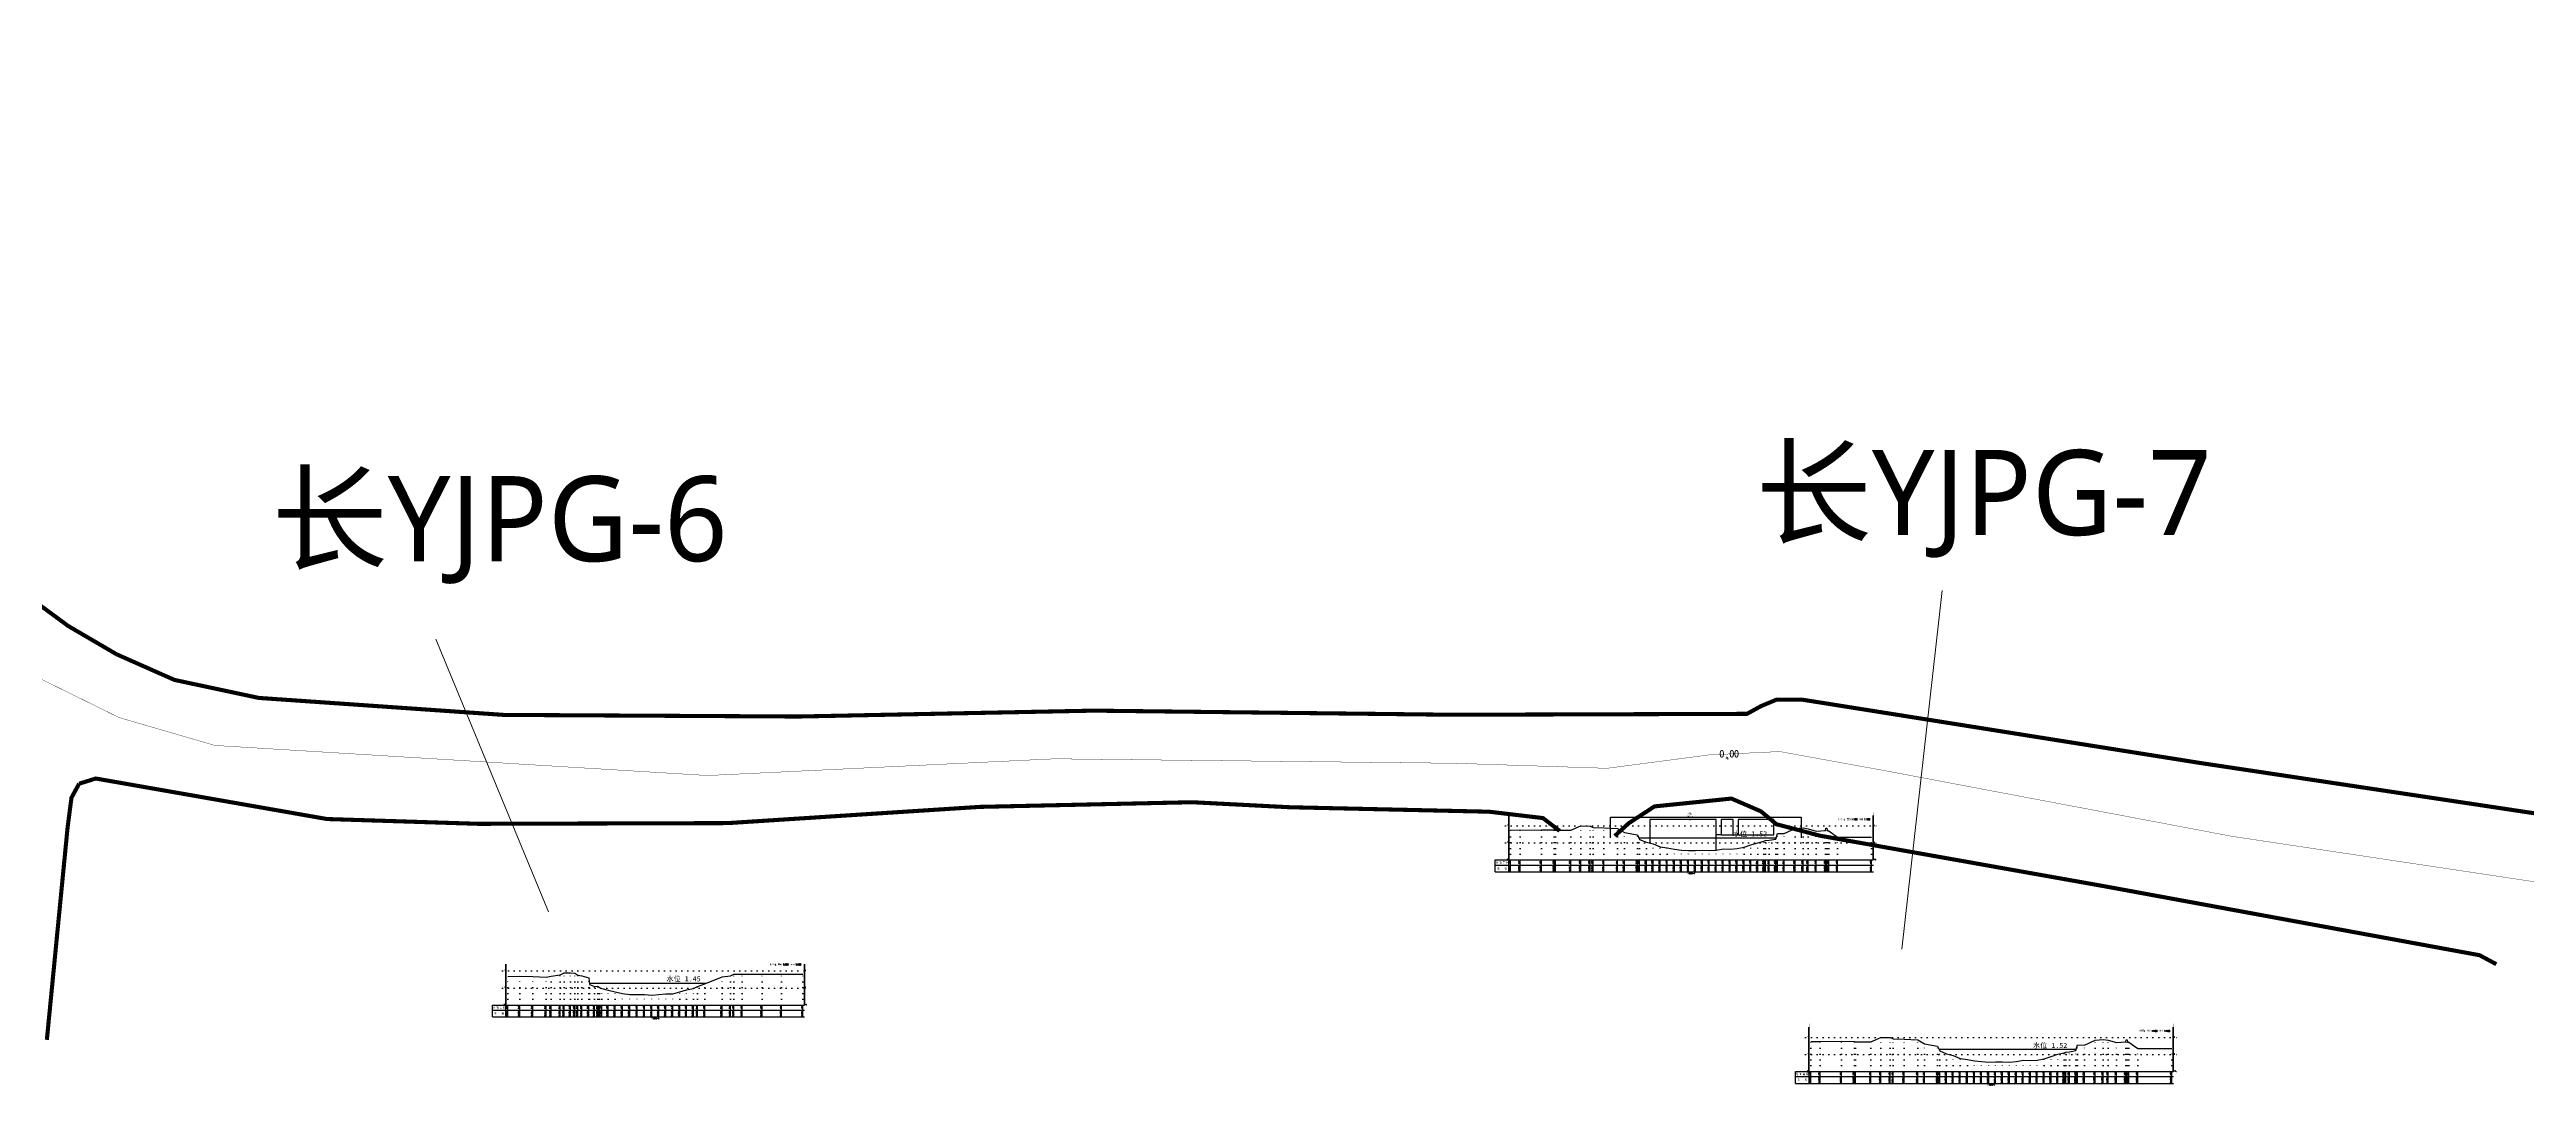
# Model space of a CAD drawing. Header units: millimetres. Extents: x 492417 to 501387, y 3423661 to 3433273.
# Drawn here: x 495234 to 495961, y 3424577 to 3424881 of the extents above; entities that cross this region are included whole.
import ezdxf
from ezdxf.enums import TextEntityAlignment as Align

# ---------------------------------------------------------------- set-up
doc = ezdxf.new("R2010")
doc.units = ezdxf.units.MM
doc.linetypes.add('X4', pattern=[1.6, 0, -1.6])
for name, color, linetype in [('DMX', 1, 'Continuous'), ('zdm1', 2, 'Continuous'), ('ZDMT5', 3, 'Continuous'), ('断面号', 7, 'Continuous'), ('断面线', 6, 'Continuous'), ('桥梁位置', 7, 'Continuous'), ('桥梁剖面', 7, 'Continuous'), ('水位', 4, 'Continuous')]:
    doc.layers.add(name, color=color, linetype=linetype)
doc.layers.add('市级河道', color=160, linetype='Continuous', lineweight=40)
doc.layers.add('常水位岸线', color=7, linetype='Continuous', lineweight=0, true_color=0x00aeef)
doc.styles.add('HZ', font='rs.shx', dxfattribs={"width": 0.8, "bigfont": 'hztxt.shx'})
doc.styles.add('stxt', font='txt.shx', dxfattribs={"width": 0.8, "bigfont": 'hztxt.shx'})
doc.styles.add('微软雅黑', font='msyh.ttf')
doc.styles.add('黑体', font='simhei.ttf')

# ---------------------------------------------------------------- blocks, each defined once
blk = doc.blocks.new('0806042')
blk.add_lwpolyline([(-0.1, 0, 0.2, 0.2, 1), (0.1, 0, 0.2, 0.2, 1)], format="xyseb", close=True)

msp = doc.modelspace()

# ---------------------------------------------------------------- linework, layer by layer
at = {"layer": 'DMX', "linetype": 'Continuous', "flags": 128}
for points in [[(495662.82, 3424652.08), (495665.57, 3424652.06), (495671.88, 3424652.14), (495675.65, 3424652.08), (495676.01, 3424652), (495680.48, 3424652.01), (495683.39, 3424653.28), (495686.15, 3424653.24), (495687.03, 3424652.85), (495690.23, 3424652.74), (495694.23, 3424652.53), (495696.25, 3424651.36), (495700.05, 3424650.69), (495700.7, 3424649.32), (495702.68, 3424648.47), (495704.66, 3424648.01), (495706.73, 3424647.13), (495708.83, 3424646.8), (495710.93, 3424646.42), (495713, 3424646.16), (495715.11, 3424646.06), (495717.12, 3424646.1), (495719.14, 3424646.14), (495721.18, 3424646.02), (495723.22, 3424646.18), (495725.26, 3424646.56), (495727.32, 3424646.48), (495729.34, 3424646.61), (495731.4, 3424647.04), (495733.4, 3424647.69), (495735.4, 3424648.33), (495737.23, 3424648.78), (495737.43, 3424648.89), (495737.73, 3424648.99), (495738.8, 3424649.08), (495740.7, 3424649.42), (495741.16, 3424651.09), (495743.2, 3424651.03), (495746.36, 3424652.52), (495748.7, 3424652.69), (495750.17, 3424652.45), (495752.61, 3424651.77), (495755.34, 3424651.94), (495755.44, 3424652.57), (495755.74, 3424652.57), (495755.85, 3424651.86), (495756.29, 3424651.86), (495758.85, 3424649.98), (495768.87, 3424649.98)], [(495368.19, 3424609.07), (495371.74, 3424609.13), (495375.56, 3424609.08), (495379.47, 3424608.85), (495380.95, 3424609.18), (495383.64, 3424609.5), (495384.77, 3424610.07), (495386.61, 3424610.08), (495387.89, 3424610.05), (495388.76, 3424609.41), (495390, 3424609.23), (495392, 3424608.66), (495392.18, 3424606.64), (495393.73, 3424606.13), (495394.72, 3424606.21), (495395.15, 3424605.79), (495395.88, 3424605.54), (495397.69, 3424605.02), (495399.75, 3424604.55), (495401.88, 3424604.03), (495404.05, 3424603.74), (495406.23, 3424603.8), (495408.42, 3424603.8), (495410.55, 3424603.6), (495412.59, 3424603.71), (495414.61, 3424603.98), (495416.68, 3424603.96), (495418.75, 3424604.5), (495420.77, 3424605.14), (495422.76, 3424605.56), (495423.98, 3424606.09), (495426.15, 3424606.93), (495431.16, 3424608.9), (495433.66, 3424609.21), (495434.65, 3424609.71), (495437.09, 3424609.72), (495442.91, 3424609.74), (495448.66, 3424609.7), (495454.92, 3424609.72)], [(495750.98, 3424589.94), (495753.73, 3424589.92), (495760.04, 3424590), (495763.81, 3424589.94), (495764.17, 3424589.86), (495768.64, 3424589.87), (495771.55, 3424591.14), (495774.31, 3424591.1), (495775.19, 3424590.71), (495778.39, 3424590.6), (495782.39, 3424590.39), (495784.41, 3424589.22), (495788.21, 3424588.55), (495788.86, 3424587.18), (495790.84, 3424586.33), (495792.82, 3424585.87), (495794.89, 3424584.99), (495796.99, 3424584.66), (495799.09, 3424584.28), (495801.16, 3424584.02), (495803.27, 3424583.92), (495805.28, 3424583.96), (495807.3, 3424584), (495809.34, 3424583.88), (495811.38, 3424584.04), (495813.42, 3424584.42), (495815.48, 3424584.34), (495817.5, 3424584.47), (495819.56, 3424584.9), (495821.56, 3424585.55), (495823.56, 3424586.19), (495825.39, 3424586.64), (495825.59, 3424586.75), (495825.89, 3424586.85), (495826.96, 3424586.94), (495828.86, 3424587.28), (495829.32, 3424588.95), (495831.36, 3424588.89), (495834.52, 3424590.38), (495836.86, 3424590.55), (495838.33, 3424590.31), (495840.77, 3424589.63), (495843.5, 3424589.8), (495843.6, 3424590.43), (495843.9, 3424590.43), (495844.01, 3424589.72), (495844.45, 3424589.72), (495847.01, 3424587.84), (495857.03, 3424587.84)]]:
    msp.add_lwpolyline(points, dxfattribs=at)
at = {"layer": 'zdm1', "linetype": 'X4'}
for p, q in [((495661.32, 3424653.29), (495770.37, 3424653.29)), ((495661.32, 3424648.29), (495770.37, 3424648.29)), ((495661.32, 3424643.29), (495770.37, 3424643.29)), ((495366.69, 3424610.66), (495456.42, 3424610.66)), ((495366.69, 3424605.66), (495456.42, 3424605.66)), ((495366.69, 3424600.66), (495456.42, 3424600.66)), ((495749.48, 3424591.15), (495858.53, 3424591.15)), ((495749.48, 3424586.15), (495858.53, 3424586.15)), ((495749.48, 3424581.15), (495858.53, 3424581.15))]:
    msp.add_line(p, q, dxfattribs=at)
at = {"layer": 'zdm1', "linetype": 'Continuous'}
for p, q in [((495662.27, 3424643.29), (495662.27, 3424656.29)), ((495662.37, 3424643.29), (495662.37, 3424656.29)), ((495769.32, 3424643.29), (495769.32, 3424656.29)), ((495769.42, 3424643.29), (495769.42, 3424656.29)), ((495658.32, 3424639.79), (495658.32, 3424643.29)), ((495658.32, 3424643.29), (495662.82, 3424643.29)), ((495662.32, 3424639.79), (495662.32, 3424643.29)), ((495662.82, 3424643.29), (495769.37, 3424643.29)), ((495658.32, 3424641.79), (495769.37, 3424641.79)), ((495658.32, 3424639.79), (495769.37, 3424639.79)), ((495367.64, 3424600.66), (495367.64, 3424612.66)), ((495367.74, 3424600.66), (495367.74, 3424612.66)), ((495455.37, 3424600.66), (495455.37, 3424612.66)), ((495455.47, 3424600.66), (495455.47, 3424612.66)), ((495363.69, 3424597.16), (495363.69, 3424600.66)), ((495363.69, 3424600.66), (495368.19, 3424600.66)), ((495363.69, 3424599.16), (495455.42, 3424599.16)), ((495367.69, 3424597.16), (495367.69, 3424600.66)), ((495368.19, 3424600.66), (495455.42, 3424600.66)), ((495363.69, 3424597.16), (495455.42, 3424597.16)), ((495750.43, 3424581.15), (495750.43, 3424594.15)), ((495750.53, 3424581.15), (495750.53, 3424594.15)), ((495857.48, 3424581.15), (495857.48, 3424594.15)), ((495857.58, 3424581.15), (495857.58, 3424594.15)), ((495746.48, 3424577.65), (495746.48, 3424581.15)), ((495746.48, 3424581.15), (495750.98, 3424581.15)), ((495746.48, 3424579.65), (495857.53, 3424579.65)), ((495746.48, 3424577.65), (495857.53, 3424577.65)), ((495750.48, 3424577.65), (495750.48, 3424581.15)), ((495750.98, 3424581.15), (495857.53, 3424581.15))]:
    msp.add_line(p, q, dxfattribs=at)
at = {"layer": 'zdm1', "linetype": 'Continuous', "flags": 128}
for points in [[(495662.32, 3424656.29, 0.1, 0.1, 0), (495662.32, 3424657.29, 0.1, 0.1, 0)], [(495769.37, 3424656.29, 0.1, 0.1, 0), (495769.37, 3424657.29, 0.1, 0.1, 0)], [(495662.32, 3424654.29, 0.1, 0.1, 0), (495662.32, 3424655.29, 0.1, 0.1, 0)], [(495662.32, 3424652.29, 0.1, 0.1, 0), (495662.32, 3424653.29, 0.1, 0.1, 0)], [(495662.32, 3424650.29, 0.1, 0.1, 0), (495662.32, 3424651.29, 0.1, 0.1, 0)], [(495769.37, 3424654.29, 0.1, 0.1, 0), (495769.37, 3424655.29, 0.1, 0.1, 0)], [(495769.37, 3424652.29, 0.1, 0.1, 0), (495769.37, 3424653.29, 0.1, 0.1, 0)], [(495769.37, 3424650.29, 0.1, 0.1, 0), (495769.37, 3424651.29, 0.1, 0.1, 0)], [(495662.32, 3424648.29, 0.1, 0.1, 0), (495662.32, 3424649.29, 0.1, 0.1, 0)], [(495662.32, 3424646.29, 0.1, 0.1, 0), (495662.32, 3424647.29, 0.1, 0.1, 0)], [(495662.32, 3424644.29, 0.1, 0.1, 0), (495662.32, 3424645.29, 0.1, 0.1, 0)], [(495769.37, 3424648.29, 0.1, 0.1, 0), (495769.37, 3424649.29, 0.1, 0.1, 0)], [(495769.37, 3424646.29, 0.1, 0.1, 0), (495769.37, 3424647.29, 0.1, 0.1, 0)], [(495769.37, 3424644.29, 0.1, 0.1, 0), (495769.37, 3424645.29, 0.1, 0.1, 0)], [(495367.69, 3424611.66, 0.1, 0.1, 0), (495367.69, 3424612.66, 0.1, 0.1, 0)], [(495367.69, 3424609.66, 0.1, 0.1, 0), (495367.69, 3424610.66, 0.1, 0.1, 0)], [(495367.69, 3424607.66, 0.1, 0.1, 0), (495367.69, 3424608.66, 0.1, 0.1, 0)], [(495367.69, 3424605.66, 0.1, 0.1, 0), (495367.69, 3424606.66, 0.1, 0.1, 0)], [(495455.42, 3424611.66, 0.1, 0.1, 0), (495455.42, 3424612.66, 0.1, 0.1, 0)], [(495455.42, 3424609.66, 0.1, 0.1, 0), (495455.42, 3424610.66, 0.1, 0.1, 0)], [(495455.42, 3424607.66, 0.1, 0.1, 0), (495455.42, 3424608.66, 0.1, 0.1, 0)], [(495455.42, 3424605.66, 0.1, 0.1, 0), (495455.42, 3424606.66, 0.1, 0.1, 0)], [(495367.69, 3424603.66, 0.1, 0.1, 0), (495367.69, 3424604.66, 0.1, 0.1, 0)], [(495367.69, 3424601.66, 0.1, 0.1, 0), (495367.69, 3424602.66, 0.1, 0.1, 0)], [(495455.42, 3424603.66, 0.1, 0.1, 0), (495455.42, 3424604.66, 0.1, 0.1, 0)], [(495455.42, 3424601.66, 0.1, 0.1, 0), (495455.42, 3424602.66, 0.1, 0.1, 0)], [(495750.48, 3424594.15, 0.1, 0.1, 0), (495750.48, 3424595.15, 0.1, 0.1, 0)], [(495750.48, 3424592.15, 0.1, 0.1, 0), (495750.48, 3424593.15, 0.1, 0.1, 0)], [(495857.53, 3424594.15, 0.1, 0.1, 0), (495857.53, 3424595.15, 0.1, 0.1, 0)], [(495857.53, 3424592.15, 0.1, 0.1, 0), (495857.53, 3424593.15, 0.1, 0.1, 0)], [(495750.48, 3424590.15, 0.1, 0.1, 0), (495750.48, 3424591.15, 0.1, 0.1, 0)], [(495750.48, 3424588.15, 0.1, 0.1, 0), (495750.48, 3424589.15, 0.1, 0.1, 0)], [(495750.48, 3424586.15, 0.1, 0.1, 0), (495750.48, 3424587.15, 0.1, 0.1, 0)], [(495750.48, 3424584.15, 0.1, 0.1, 0), (495750.48, 3424585.15, 0.1, 0.1, 0)], [(495857.53, 3424590.15, 0.1, 0.1, 0), (495857.53, 3424591.15, 0.1, 0.1, 0)], [(495857.53, 3424588.15, 0.1, 0.1, 0), (495857.53, 3424589.15, 0.1, 0.1, 0)], [(495857.53, 3424586.15, 0.1, 0.1, 0), (495857.53, 3424587.15, 0.1, 0.1, 0)], [(495857.53, 3424584.15, 0.1, 0.1, 0), (495857.53, 3424585.15, 0.1, 0.1, 0)], [(495750.48, 3424582.15, 0.1, 0.1, 0), (495750.48, 3424583.15, 0.1, 0.1, 0)], [(495857.53, 3424582.15, 0.1, 0.1, 0), (495857.53, 3424583.15, 0.1, 0.1, 0)]]:
    msp.add_lwpolyline(points, format="xyseb", dxfattribs=at)
at = {"layer": 'ZDMT5', "linetype": 'X4'}
for p, q in [((495662.82, 3424643.29), (495662.82, 3424652.08)), ((495665.57, 3424643.29), (495665.57, 3424652.06)), ((495671.88, 3424643.29), (495671.88, 3424652.14)), ((495675.65, 3424643.29), (495675.65, 3424652.08)), ((495676.01, 3424643.29), (495676.01, 3424652)), ((495680.48, 3424643.29), (495680.48, 3424652.01)), ((495683.39, 3424643.29), (495683.39, 3424653.28)), ((495686.15, 3424643.29), (495686.15, 3424653.24)), ((495687.03, 3424643.29), (495687.03, 3424652.85)), ((495690.23, 3424643.29), (495690.23, 3424652.74)), ((495694.23, 3424643.29), (495694.23, 3424652.53)), ((495696.25, 3424643.29), (495696.25, 3424651.36)), ((495700.05, 3424643.29), (495700.05, 3424650.69)), ((495741.16, 3424643.29), (495741.16, 3424651.09)), ((495743.2, 3424643.29), (495743.2, 3424651.03)), ((495746.36, 3424643.29), (495746.36, 3424652.52)), ((495748.7, 3424643.29), (495748.7, 3424652.69)), ((495750.17, 3424643.29), (495750.17, 3424652.45)), ((495752.61, 3424643.29), (495752.61, 3424651.77)), ((495755.34, 3424643.29), (495755.34, 3424651.94)), ((495755.44, 3424643.29), (495755.44, 3424652.57)), ((495755.74, 3424643.29), (495755.74, 3424652.57)), ((495755.85, 3424643.29), (495755.85, 3424651.86)), ((495756.29, 3424643.29), (495756.29, 3424651.86)), ((495758.85, 3424643.29), (495758.85, 3424649.98)), ((495768.87, 3424643.29), (495768.87, 3424649.98)), ((495700.7, 3424643.29), (495700.7, 3424649.32)), ((495702.68, 3424643.29), (495702.68, 3424648.47)), ((495704.66, 3424643.29), (495704.66, 3424648.01)), ((495706.73, 3424643.29), (495706.73, 3424647.13)), ((495708.83, 3424643.29), (495708.83, 3424646.8)), ((495710.93, 3424643.29), (495710.93, 3424646.42)), ((495713, 3424643.29), (495713, 3424646.16)), ((495715.11, 3424643.29), (495715.11, 3424646.06)), ((495717.12, 3424643.29), (495717.12, 3424646.1)), ((495719.14, 3424643.29), (495719.14, 3424646.14)), ((495721.18, 3424643.29), (495721.18, 3424646.02)), ((495723.22, 3424643.29), (495723.22, 3424646.18)), ((495725.26, 3424643.29), (495725.26, 3424646.56)), ((495727.32, 3424643.29), (495727.32, 3424646.48)), ((495729.34, 3424643.29), (495729.34, 3424646.61)), ((495731.4, 3424643.29), (495731.4, 3424647.04)), ((495733.4, 3424643.29), (495733.4, 3424647.69)), ((495735.4, 3424643.29), (495735.4, 3424648.33)), ((495737.23, 3424643.29), (495737.23, 3424648.78)), ((495737.43, 3424643.29), (495737.43, 3424648.89)), ((495737.73, 3424643.29), (495737.73, 3424648.99)), ((495738.8, 3424643.29), (495738.8, 3424649.08)), ((495740.7, 3424643.29), (495740.7, 3424649.42)), ((495368.19, 3424600.66), (495368.19, 3424609.07)), ((495371.74, 3424600.66), (495371.74, 3424609.13)), ((495375.56, 3424600.66), (495375.56, 3424609.08)), ((495379.47, 3424600.66), (495379.47, 3424608.85)), ((495380.95, 3424600.66), (495380.95, 3424609.18)), ((495383.64, 3424600.66), (495383.64, 3424609.5)), ((495384.77, 3424600.66), (495384.77, 3424610.07)), ((495386.61, 3424600.66), (495386.61, 3424610.08)), ((495387.89, 3424600.66), (495387.89, 3424610.05)), ((495388.76, 3424600.66), (495388.76, 3424609.41)), ((495390, 3424600.66), (495390, 3424609.23)), ((495392, 3424600.66), (495392, 3424608.66)), ((495392.18, 3424600.66), (495392.18, 3424606.64)), ((495393.73, 3424600.66), (495393.73, 3424606.13)), ((495394.72, 3424600.66), (495394.72, 3424606.21)), ((495423.98, 3424600.66), (495423.98, 3424606.09)), ((495426.15, 3424600.66), (495426.15, 3424606.93)), ((495431.16, 3424600.66), (495431.16, 3424608.9)), ((495433.66, 3424600.66), (495433.66, 3424609.21)), ((495434.65, 3424600.66), (495434.65, 3424609.71)), ((495437.09, 3424600.66), (495437.09, 3424609.72)), ((495442.91, 3424600.66), (495442.91, 3424609.74)), ((495448.66, 3424600.66), (495448.66, 3424609.7)), ((495454.92, 3424600.66), (495454.92, 3424609.72)), ((495395.15, 3424600.66), (495395.15, 3424605.79)), ((495395.88, 3424600.66), (495395.88, 3424605.54)), ((495397.69, 3424600.66), (495397.69, 3424605.02)), ((495399.75, 3424600.66), (495399.75, 3424604.55)), ((495401.88, 3424600.66), (495401.88, 3424604.03)), ((495404.05, 3424600.66), (495404.05, 3424603.74)), ((495406.23, 3424600.66), (495406.23, 3424603.8)), ((495408.42, 3424600.66), (495408.42, 3424603.8)), ((495410.55, 3424600.66), (495410.55, 3424603.6)), ((495412.59, 3424600.66), (495412.59, 3424603.71)), ((495414.61, 3424600.66), (495414.61, 3424603.98)), ((495416.68, 3424600.66), (495416.68, 3424603.96)), ((495418.75, 3424600.66), (495418.75, 3424604.5)), ((495420.77, 3424600.66), (495420.77, 3424605.14)), ((495422.76, 3424600.66), (495422.76, 3424605.56)), ((495750.98, 3424581.15), (495750.98, 3424589.94)), ((495753.73, 3424581.15), (495753.73, 3424589.92)), ((495760.04, 3424581.15), (495760.04, 3424590)), ((495763.81, 3424581.15), (495763.81, 3424589.94)), ((495764.17, 3424581.15), (495764.17, 3424589.86)), ((495768.64, 3424581.15), (495768.64, 3424589.87)), ((495771.55, 3424581.15), (495771.55, 3424591.14)), ((495774.31, 3424581.15), (495774.31, 3424591.1)), ((495775.19, 3424581.15), (495775.19, 3424590.71)), ((495778.39, 3424581.15), (495778.39, 3424590.6)), ((495782.39, 3424581.15), (495782.39, 3424590.39)), ((495784.41, 3424581.15), (495784.41, 3424589.22)), ((495788.21, 3424581.15), (495788.21, 3424588.55)), ((495788.86, 3424581.15), (495788.86, 3424587.18)), ((495790.84, 3424581.15), (495790.84, 3424586.33)), ((495792.82, 3424581.15), (495792.82, 3424585.87)), ((495794.89, 3424581.15), (495794.89, 3424584.99)), ((495796.99, 3424581.15), (495796.99, 3424584.66)), ((495799.09, 3424581.15), (495799.09, 3424584.28)), ((495813.42, 3424581.15), (495813.42, 3424584.42)), ((495815.48, 3424581.15), (495815.48, 3424584.34)), ((495817.5, 3424581.15), (495817.5, 3424584.47)), ((495819.56, 3424581.15), (495819.56, 3424584.9)), ((495821.56, 3424581.15), (495821.56, 3424585.55)), ((495823.56, 3424581.15), (495823.56, 3424586.19)), ((495825.39, 3424581.15), (495825.39, 3424586.64)), ((495825.59, 3424581.15), (495825.59, 3424586.75)), ((495825.89, 3424581.15), (495825.89, 3424586.85)), ((495826.96, 3424581.15), (495826.96, 3424586.94)), ((495828.86, 3424581.15), (495828.86, 3424587.28)), ((495829.32, 3424581.15), (495829.32, 3424588.95)), ((495831.36, 3424581.15), (495831.36, 3424588.89)), ((495834.52, 3424581.15), (495834.52, 3424590.38)), ((495836.86, 3424581.15), (495836.86, 3424590.55)), ((495838.33, 3424581.15), (495838.33, 3424590.31)), ((495840.77, 3424581.15), (495840.77, 3424589.63)), ((495843.5, 3424581.15), (495843.5, 3424589.8)), ((495843.6, 3424581.15), (495843.6, 3424590.43)), ((495843.9, 3424581.15), (495843.9, 3424590.43)), ((495844.01, 3424581.15), (495844.01, 3424589.72)), ((495844.45, 3424581.15), (495844.45, 3424589.72)), ((495847.01, 3424581.15), (495847.01, 3424587.84)), ((495857.03, 3424581.15), (495857.03, 3424587.84)), ((495801.16, 3424581.15), (495801.16, 3424584.02)), ((495803.27, 3424581.15), (495803.27, 3424583.92)), ((495805.28, 3424581.15), (495805.28, 3424583.96)), ((495807.3, 3424581.15), (495807.3, 3424584)), ((495809.34, 3424581.15), (495809.34, 3424583.88)), ((495811.38, 3424581.15), (495811.38, 3424584.04))]:
    msp.add_line(p, q, dxfattribs=at)
at = {"layer": 'ZDMT5', "linetype": 'Continuous'}
for p, q in [((495662.82, 3424639.79), (495662.82, 3424643.29)), ((495665.57, 3424639.79), (495665.57, 3424643.29)), ((495671.88, 3424639.79), (495671.88, 3424643.29)), ((495675.65, 3424639.79), (495675.65, 3424643.29)), ((495676.01, 3424639.79), (495676.01, 3424643.29)), ((495680.48, 3424639.79), (495680.48, 3424643.29)), ((495683.39, 3424639.79), (495683.39, 3424643.29)), ((495686.15, 3424639.79), (495686.15, 3424643.29)), ((495687.03, 3424639.79), (495687.03, 3424643.29)), ((495690.23, 3424639.79), (495690.23, 3424643.29)), ((495694.23, 3424639.79), (495694.23, 3424643.29)), ((495696.25, 3424639.79), (495696.25, 3424643.29)), ((495700.05, 3424639.79), (495700.05, 3424643.29)), ((495700.7, 3424639.79), (495700.7, 3424643.29)), ((495702.68, 3424639.79), (495702.68, 3424643.29)), ((495704.66, 3424639.79), (495704.66, 3424643.29)), ((495706.73, 3424639.79), (495706.73, 3424643.29)), ((495708.83, 3424639.79), (495708.83, 3424643.29)), ((495710.93, 3424639.79), (495710.93, 3424643.29)), ((495713, 3424639.79), (495713, 3424643.29)), ((495715.11, 3424639.79), (495715.11, 3424643.29)), ((495717.12, 3424639.79), (495717.12, 3424643.29)), ((495719.14, 3424639.79), (495719.14, 3424643.29)), ((495721.18, 3424639.79), (495721.18, 3424643.29)), ((495723.22, 3424639.79), (495723.22, 3424643.29)), ((495725.26, 3424639.79), (495725.26, 3424643.29)), ((495727.32, 3424639.79), (495727.32, 3424643.29)), ((495729.34, 3424639.79), (495729.34, 3424643.29)), ((495731.4, 3424639.79), (495731.4, 3424643.29)), ((495733.4, 3424639.79), (495733.4, 3424643.29)), ((495735.4, 3424639.79), (495735.4, 3424643.29)), ((495737.23, 3424639.79), (495737.23, 3424643.29)), ((495737.73, 3424639.79), (495737.73, 3424643.29)), ((495738.8, 3424639.79), (495738.8, 3424643.29)), ((495740.7, 3424639.79), (495740.7, 3424643.29)), ((495741.16, 3424639.79), (495741.16, 3424643.29)), ((495743.2, 3424639.79), (495743.2, 3424643.29)), ((495746.36, 3424639.79), (495746.36, 3424643.29)), ((495748.7, 3424639.79), (495748.7, 3424643.29)), ((495750.17, 3424639.79), (495750.17, 3424643.29)), ((495752.61, 3424639.79), (495752.61, 3424643.29)), ((495755.34, 3424639.79), (495755.34, 3424643.29)), ((495755.74, 3424639.79), (495755.74, 3424643.29)), ((495756.29, 3424639.79), (495756.29, 3424643.29)), ((495758.85, 3424639.79), (495758.85, 3424643.29)), ((495768.87, 3424639.79), (495768.87, 3424643.29)), ((495368.19, 3424597.16), (495368.19, 3424600.66)), ((495371.74, 3424597.16), (495371.74, 3424600.66)), ((495375.56, 3424597.16), (495375.56, 3424600.66)), ((495379.47, 3424597.16), (495379.47, 3424600.66)), ((495380.95, 3424597.16), (495380.95, 3424600.66)), ((495383.64, 3424597.16), (495383.64, 3424600.66)), ((495384.77, 3424597.16), (495384.77, 3424600.66)), ((495386.61, 3424597.16), (495386.61, 3424600.66)), ((495387.89, 3424597.16), (495387.89, 3424600.66)), ((495388.76, 3424597.16), (495388.76, 3424600.66)), ((495390, 3424597.16), (495390, 3424600.66)), ((495392, 3424597.16), (495392, 3424600.66)), ((495393.73, 3424597.16), (495393.73, 3424600.66)), ((495394.72, 3424597.16), (495394.72, 3424600.66)), ((495395.15, 3424597.16), (495395.15, 3424600.66)), ((495395.88, 3424597.16), (495395.88, 3424600.66)), ((495397.69, 3424597.16), (495397.69, 3424600.66)), ((495399.75, 3424597.16), (495399.75, 3424600.66)), ((495401.88, 3424597.16), (495401.88, 3424600.66)), ((495404.05, 3424597.16), (495404.05, 3424600.66)), ((495406.23, 3424597.16), (495406.23, 3424600.66)), ((495408.42, 3424597.16), (495408.42, 3424600.66)), ((495410.55, 3424597.16), (495410.55, 3424600.66)), ((495412.59, 3424597.16), (495412.59, 3424600.66)), ((495414.61, 3424597.16), (495414.61, 3424600.66)), ((495416.68, 3424597.16), (495416.68, 3424600.66)), ((495418.75, 3424597.16), (495418.75, 3424600.66)), ((495420.77, 3424597.16), (495420.77, 3424600.66)), ((495422.76, 3424597.16), (495422.76, 3424600.66)), ((495423.98, 3424597.16), (495423.98, 3424600.66)), ((495426.15, 3424597.16), (495426.15, 3424600.66)), ((495431.16, 3424597.16), (495431.16, 3424600.66)), ((495433.66, 3424597.16), (495433.66, 3424600.66)), ((495434.65, 3424597.16), (495434.65, 3424600.66)), ((495437.09, 3424597.16), (495437.09, 3424600.66)), ((495442.91, 3424597.16), (495442.91, 3424600.66)), ((495448.66, 3424597.16), (495448.66, 3424600.66)), ((495454.92, 3424597.16), (495454.92, 3424600.66)), ((495750.98, 3424577.65), (495750.98, 3424581.15)), ((495753.73, 3424577.65), (495753.73, 3424581.15)), ((495760.04, 3424577.65), (495760.04, 3424581.15)), ((495763.81, 3424577.65), (495763.81, 3424581.15)), ((495764.17, 3424577.65), (495764.17, 3424581.15)), ((495768.64, 3424577.65), (495768.64, 3424581.15)), ((495771.55, 3424577.65), (495771.55, 3424581.15)), ((495774.31, 3424577.65), (495774.31, 3424581.15)), ((495775.19, 3424577.65), (495775.19, 3424581.15)), ((495778.39, 3424577.65), (495778.39, 3424581.15)), ((495782.39, 3424577.65), (495782.39, 3424581.15)), ((495784.41, 3424577.65), (495784.41, 3424581.15)), ((495788.21, 3424577.65), (495788.21, 3424581.15)), ((495788.86, 3424577.65), (495788.86, 3424581.15)), ((495790.84, 3424577.65), (495790.84, 3424581.15)), ((495792.82, 3424577.65), (495792.82, 3424581.15)), ((495794.89, 3424577.65), (495794.89, 3424581.15)), ((495796.99, 3424577.65), (495796.99, 3424581.15)), ((495799.09, 3424577.65), (495799.09, 3424581.15)), ((495801.16, 3424577.65), (495801.16, 3424581.15)), ((495803.27, 3424577.65), (495803.27, 3424581.15)), ((495805.28, 3424577.65), (495805.28, 3424581.15)), ((495807.3, 3424577.65), (495807.3, 3424581.15)), ((495809.34, 3424577.65), (495809.34, 3424581.15)), ((495811.38, 3424577.65), (495811.38, 3424581.15)), ((495813.42, 3424577.65), (495813.42, 3424581.15)), ((495815.48, 3424577.65), (495815.48, 3424581.15)), ((495817.5, 3424577.65), (495817.5, 3424581.15)), ((495819.56, 3424577.65), (495819.56, 3424581.15)), ((495821.56, 3424577.65), (495821.56, 3424581.15)), ((495823.56, 3424577.65), (495823.56, 3424581.15)), ((495825.39, 3424577.65), (495825.39, 3424581.15)), ((495825.89, 3424577.65), (495825.89, 3424581.15)), ((495826.96, 3424577.65), (495826.96, 3424581.15)), ((495828.86, 3424577.65), (495828.86, 3424581.15)), ((495829.32, 3424577.65), (495829.32, 3424581.15)), ((495831.36, 3424577.65), (495831.36, 3424581.15)), ((495834.52, 3424577.65), (495834.52, 3424581.15)), ((495836.86, 3424577.65), (495836.86, 3424581.15)), ((495838.33, 3424577.65), (495838.33, 3424581.15)), ((495840.77, 3424577.65), (495840.77, 3424581.15)), ((495843.5, 3424577.65), (495843.5, 3424581.15)), ((495843.9, 3424577.65), (495843.9, 3424581.15)), ((495844.45, 3424577.65), (495844.45, 3424581.15)), ((495847.01, 3424577.65), (495847.01, 3424581.15)), ((495857.03, 3424577.65), (495857.03, 3424581.15))]:
    msp.add_line(p, q, dxfattribs=at)
at = {"layer": '市级河道', "lineweight": 0, "const_width": 0.1}
msp.add_lwpolyline([(494145.49, 3424706.4), (494254.71, 3424730.64), (494632.69, 3424819.73), (494899.96, 3424866.24), (494962.85, 3424878.36), (494991.67, 3424881.3), (495013.62, 3424880.32), (495034.25, 3424873.44), (495059.15, 3424857.39), (495091.25, 3424828.9), (495139.72, 3424782.39), (495197.04, 3424726.05), (495228.16, 3424697.88), (495254.03, 3424685.11), (495282.2, 3424676.92), (495426.97, 3424668.08), (495528.84, 3424672.99), (495646.43, 3424671.68), (495691.14, 3424670.2), (495721.11, 3424674.14), (495741.9, 3424675.12), (495772.53, 3424669.55), (495874.72, 3424650.22), (495994.6, 3424632.21)], dxfattribs=at)
at = {"layer": '常水位岸线', "const_width": 1.2, "flags": 128}
for points in [[(495224.8, 3424722.53), (495239.11, 3424712), (495253.34, 3424703.68), (495270.29, 3424696.17), (495295.06, 3424690.88), (495366.99, 3424685.89), (495453.53, 3424685.41), (495500.94, 3424686.36), (495540.33, 3424687.14), (495645.7, 3424685.93), (495692.19, 3424686.07), (495707.23, 3424686.12), (495732.24, 3424686.2), (495736.38, 3424688.47), (495740.9, 3424690.36), (495748.44, 3424690.37), (495865.36, 3424671.77), (495973.97, 3424655.42)], [(495232.82, 3424590.43), (495233.6, 3424598.38), (495238.92, 3424652.86), (495240.05, 3424661.53), (495240.88, 3424663.07), (495242.31, 3424665.68)], [(495242.31, 3424665.68), (495247.2, 3424667.2), (495315.1, 3424655.3), (495359.63, 3424653.89), (495432.87, 3424654.1), (495501.16, 3424658.5), (495506.95, 3424658.87), (495568.18, 3424660.21), (495569.36, 3424660.23), (495597.98, 3424658.76), (495656.49, 3424657.45), (495672.31, 3424655.58), (495677.21, 3424651.81)], [(495693.41, 3424650.33), (495697.55, 3424654.1), (495705.08, 3424659.01), (495706.57, 3424659.16), (495720.92, 3424660.62), (495727.69, 3424661.31), (495736.36, 3424657.55), (495740.88, 3424653.78), (495753.69, 3424650.4), (495836.97, 3424635.6), (495947.46, 3424615.29), (495952.36, 3424612.65)]]:
    msp.add_lwpolyline(points, dxfattribs=at)
at = {"layer": '断面线', "lineweight": 0}
for p, q in [((495789.57, 3424722.46, 10), (495777.76, 3424617.06, 8.26)), ((495347.1, 3424708.18, 10), (495380.15, 3424628, 10))]:
    msp.add_line(p, q, dxfattribs=at)
at = {"layer": '桥梁剖面'}
for p, q in [((495724.66, 3424650.68), (495723.16, 3424650.68)), ((495728.16, 3424650.68), (495729.66, 3424650.68))]:
    msp.add_line(p, q, dxfattribs=at)
at = {"layer": '桥梁剖面', "flags": 128}
for points in [[(495692.16, 3424649.73), (495692.16, 3424649.73), (495692.16, 3424655.86), (495748.16, 3424655.86), (495748.16, 3424649.73), (495748.16, 3424649.73), (495748.16, 3424649.73)], [(495703.66, 3424655.13), (495703.67, 3424648.24), (495703.67, 3424648.24)], [(495723.22, 3424646.18), (495723.22, 3424646.18), (495723.16, 3424655.13), (495703.66, 3424655.13)]]:
    msp.add_lwpolyline(points, dxfattribs=at)
for points in [[(495724.66, 3424655.13), (495724.66, 3424650.68), (495728.16, 3424650.68), (495728.16, 3424655.13)], [(495729.66, 3424655.13), (495729.66, 3424650.68), (495740.16, 3424650.68), (495740.16, 3424655.13)]]:
    msp.add_lwpolyline(points, close=True, dxfattribs=at)
at = {"layer": '水位', "linetype": 'Continuous', "flags": 128}
for points in [[(495700.46, 3424649.81), (495700.7, 3424649.81), (495702.68, 3424649.81), (495704.66, 3424649.81), (495706.73, 3424649.81), (495708.83, 3424649.81), (495710.93, 3424649.81), (495713, 3424649.81), (495715.11, 3424649.81), (495717.12, 3424649.81), (495719.14, 3424649.81), (495721.18, 3424649.81), (495723.22, 3424649.81), (495725.26, 3424649.81), (495727.32, 3424649.81), (495729.34, 3424649.81), (495731.4, 3424649.81), (495733.4, 3424649.81), (495735.4, 3424649.81), (495737.23, 3424649.81), (495737.43, 3424649.81), (495737.73, 3424649.81), (495738.8, 3424649.81), (495740.7, 3424649.81), (495740.8, 3424649.81)], [(495392.13, 3424607.11), (495392.18, 3424607.11), (495393.73, 3424607.11), (495394.72, 3424607.11), (495395.15, 3424607.11), (495395.88, 3424607.11), (495397.69, 3424607.11), (495399.75, 3424607.11), (495401.88, 3424607.11), (495404.05, 3424607.11), (495406.23, 3424607.11), (495408.42, 3424607.11), (495410.55, 3424607.11), (495412.59, 3424607.11), (495414.61, 3424607.11), (495416.68, 3424607.11), (495418.75, 3424607.11), (495420.77, 3424607.11), (495422.76, 3424607.11), (495423.98, 3424607.11), (495426.15, 3424607.11), (495426.6, 3424607.11)], [(495788.63, 3424587.67), (495788.86, 3424587.67), (495790.84, 3424587.67), (495792.82, 3424587.67), (495794.89, 3424587.67), (495796.99, 3424587.67), (495799.09, 3424587.67), (495801.16, 3424587.67), (495803.27, 3424587.67), (495805.28, 3424587.67), (495807.3, 3424587.67), (495809.34, 3424587.67), (495811.38, 3424587.67), (495813.42, 3424587.67), (495815.48, 3424587.67), (495817.5, 3424587.67), (495819.56, 3424587.67), (495821.56, 3424587.67), (495823.56, 3424587.67), (495825.39, 3424587.67), (495825.59, 3424587.67), (495825.89, 3424587.67), (495826.96, 3424587.67), (495828.86, 3424587.67), (495828.97, 3424587.67)]]:
    msp.add_lwpolyline(points, dxfattribs=at)

# ---------------------------------------------------------------- block references
at = {"layer": '桥梁位置'}
ref = msp.add_blockref('0806042', (495726.33, 3424673.46), dxfattribs=at)
ref.add_attrib('DAIMA', '桥1', dxfattribs={"layer": '0', "color": 2, "height": 0.5, "style": 'stxt', "width": 0.8}).set_placement((495726.33, 3424673.26), align=Align.TOP_CENTER)
ref.add_attrib('ZS', '0', dxfattribs={"layer": '0', "height": 2, "style": 'stxt', "width": 0.8}).set_placement((495725.53, 3424673.46), align=Align.RIGHT)
ref.add_attrib('XS', '00', (495727.12, 3424673.46), dxfattribs={"layer": '0', "height": 2, "style": 'stxt', "width": 0.8})

# ---------------------------------------------------------------- texts
at = {"layer": 'zdm1', "linetype": 'Continuous', "style": 'HZ', "width": 0.8}
for s, p in [('5', (495662.22, 3424653.29)), ('-5', (495662.22, 3424643.29)), ('0', (495662.22, 3424648.29)), ('5', (495367.59, 3424610.66)), ('-5', (495367.59, 3424600.66)), ('0', (495367.59, 3424605.66)), ('5', (495750.38, 3424591.15)), ('0', (495750.38, 3424586.15)), ('-5', (495750.38, 3424581.15))]:
    msp.add_text(s, height=0.3, dxfattribs=at).set_placement(p, align=Align.BOTTOM_RIGHT)
for s, p in [('5', (495769.47, 3424653.29)), ('0', (495769.47, 3424648.29)), ('-5', (495769.47, 3424643.29)), ('5', (495455.52, 3424610.66)), ('0', (495455.52, 3424605.66)), ('-5', (495455.52, 3424600.66)), ('5', (495857.63, 3424591.15)), ('0', (495857.63, 3424586.15)), ('-5', (495857.63, 3424581.15))]:
    msp.add_text(s, height=0.3, dxfattribs=at).set_placement(p)
for s, height, p in [('地 面 高 程', 0.6, (495660.32, 3424642.54)), ('里    程', 0.6, (495660.32, 3424640.79)), ('长YJPG-7', 0.4, (495715.84, 3424639.39)), ('地 面 高 程', 0.6, (495365.69, 3424599.91)), ('里    程', 0.6, (495365.69, 3424598.16)), ('长YJPG-6', 0.4, (495411.55, 3424596.76)), ('地 面 高 程', 0.6, (495748.48, 3424580.4)), ('里    程', 0.6, (495748.48, 3424578.65)), ('长YJPG-7', 0.4, (495804, 3424577.25))]:
    msp.add_text(s, height=height, dxfattribs=at).set_placement(p, align=Align.MIDDLE)
at = {"layer": 'ZDMT5', "linetype": 'Continuous', "style": 'HZ', "width": 0.8}
for p in [(495768.37, 3424654.79), (495454.42, 3424612.16), (495856.53, 3424592.65)]:
    msp.add_text('比例尺:  横向 1:100  纵向 1:100', height=0.5, dxfattribs=at).set_placement(p, align=Align.BOTTOM_RIGHT)
for s, p in [('3.79', (495662.77, 3424642.54)), ('3.77', (495665.52, 3424642.54)), ('3.85', (495671.83, 3424642.54)), ('3.79', (495675.6, 3424642.54)), ('3.71', (495675.96, 3424642.54)), ('3.72', (495680.43, 3424642.54)), ('4.99', (495683.34, 3424642.54)), ('4.95', (495686.1, 3424642.54)), ('4.56', (495686.98, 3424642.54)), ('4.45', (495690.18, 3424642.54)), ('4.24', (495694.18, 3424642.54)), ('3.07', (495696.2, 3424642.54)), ('2.40', (495700, 3424642.54)), ('1.03', (495700.65, 3424642.54)), ('0.18', (495702.63, 3424642.54)), ('-0.28', (495704.61, 3424642.54)), ('-1.16', (495706.68, 3424642.54)), ('-1.49', (495708.78, 3424642.54)), ('-1.87', (495710.88, 3424642.54)), ('-2.13', (495712.95, 3424642.54)), ('-2.23', (495715.06, 3424642.54)), ('-2.19', (495717.07, 3424642.54)), ('-2.15', (495719.09, 3424642.54)), ('-2.27', (495721.13, 3424642.54)), ('-2.11', (495723.17, 3424642.54)), ('-1.73', (495725.21, 3424642.54)), ('-1.81', (495727.27, 3424642.54)), ('-1.68', (495729.29, 3424642.54)), ('-1.25', (495731.35, 3424642.54)), ('-0.60', (495733.35, 3424642.54)), ('0.04', (495735.35, 3424642.54)), ('0.49', (495737.18, 3424642.54)), ('0.70', (495737.68, 3424642.54)), ('0.79', (495738.75, 3424642.54)), ('1.13', (495740.65, 3424642.54)), ('2.80', (495741.11, 3424642.54)), ('2.74', (495743.15, 3424642.54)), ('4.23', (495746.31, 3424642.54)), ('4.40', (495748.65, 3424642.54)), ('4.16', (495750.12, 3424642.54)), ('3.48', (495752.56, 3424642.54)), ('3.65', (495755.29, 3424642.54)), ('4.28', (495755.69, 3424642.54)), ('3.57', (495756.24, 3424642.54)), ('1.69', (495758.8, 3424642.54)), ('1.69', (495768.82, 3424642.54)), ('0+000.0', (495662.77, 3424640.79)), ('0+002.8', (495665.52, 3424640.79)), ('0+009.1', (495671.83, 3424640.79)), ('0+012.8', (495675.6, 3424640.79)), ('0+013.2', (495675.96, 3424640.79)), ('0+017.7', (495680.43, 3424640.79)), ('0+020.6', (495683.34, 3424640.79)), ('0+023.3', (495686.1, 3424640.79)), ('0+024.2', (495686.98, 3424640.79)), ('0+027.4', (495690.18, 3424640.79)), ('0+031.4', (495694.18, 3424640.79)), ('0+033.4', (495696.2, 3424640.79)), ('0+037.2', (495700, 3424640.79)), ('0+037.9', (495700.65, 3424640.79)), ('0+039.9', (495702.63, 3424640.79)), ('0+041.8', (495704.61, 3424640.79)), ('0+043.9', (495706.68, 3424640.79)), ('0+046.0', (495708.78, 3424640.79)), ('0+048.1', (495710.88, 3424640.79)), ('0+050.2', (495712.95, 3424640.79)), ('0+052.3', (495715.06, 3424640.79)), ('0+054.3', (495717.07, 3424640.79)), ('0+056.3', (495719.09, 3424640.79)), ('0+058.4', (495721.13, 3424640.79)), ('0+060.4', (495723.17, 3424640.79)), ('0+062.4', (495725.21, 3424640.79)), ('0+064.5', (495727.27, 3424640.79)), ('0+066.5', (495729.29, 3424640.79)), ('0+068.6', (495731.35, 3424640.79)), ('0+070.6', (495733.35, 3424640.79)), ('0+072.6', (495735.35, 3424640.79)), ('0+074.4', (495737.18, 3424640.79)), ('0+074.9', (495737.68, 3424640.79)), ('0+076.0', (495738.75, 3424640.79)), ('0+077.9', (495740.65, 3424640.79)), ('0+078.3', (495741.11, 3424640.79)), ('0+080.4', (495743.15, 3424640.79)), ('0+083.5', (495746.31, 3424640.79)), ('0+085.9', (495748.65, 3424640.79)), ('0+087.4', (495750.12, 3424640.79)), ('0+089.8', (495752.56, 3424640.79)), ('0+092.5', (495755.29, 3424640.79)), ('0+092.9', (495755.69, 3424640.79)), ('0+093.5', (495756.24, 3424640.79)), ('0+096.0', (495758.8, 3424640.79)), ('0+106.1', (495768.82, 3424640.79)), ('3.41', (495368.14, 3424599.91)), ('0+000.0', (495368.14, 3424598.16)), ('3.47', (495371.69, 3424599.91)), ('0+003.6', (495371.69, 3424598.16)), ('3.42', (495375.51, 3424599.91)), ('0+007.4', (495375.51, 3424598.16)), ('3.19', (495379.42, 3424599.91)), ('0+011.3', (495379.42, 3424598.16)), ('3.52', (495380.9, 3424599.91)), ('0+012.8', (495380.9, 3424598.16)), ('3.84', (495383.59, 3424599.91)), ('0+015.5', (495383.59, 3424598.16)), ('4.41', (495384.72, 3424599.91)), ('0+016.6', (495384.72, 3424598.16)), ('4.42', (495386.56, 3424599.91)), ('0+018.4', (495386.56, 3424598.16)), ('4.39', (495387.84, 3424599.91)), ('0+019.7', (495387.84, 3424598.16)), ('3.75', (495388.71, 3424599.91)), ('0+020.6', (495388.71, 3424598.16)), ('3.57', (495389.95, 3424599.91)), ('0+021.8', (495389.95, 3424598.16)), ('3.00', (495391.95, 3424599.91)), ('0+023.8', (495391.95, 3424598.16)), ('0.47', (495393.68, 3424599.91)), ('0+025.5', (495393.68, 3424598.16)), ('0.55', (495394.67, 3424599.91)), ('0+026.5', (495394.67, 3424598.16)), ('0.13', (495395.1, 3424599.91)), ('0+027.0', (495395.1, 3424598.16)), ('-0.12', (495395.83, 3424599.91)), ('0+027.7', (495395.83, 3424598.16)), ('-0.64', (495397.64, 3424599.91)), ('0+029.5', (495397.64, 3424598.16)), ('-1.11', (495399.7, 3424599.91)), ('0+031.6', (495399.7, 3424598.16)), ('-1.63', (495401.83, 3424599.91)), ('0+033.7', (495401.83, 3424598.16)), ('-1.92', (495404, 3424599.91)), ('0+035.9', (495404, 3424598.16)), ('-1.86', (495406.18, 3424599.91)), ('0+038.0', (495406.18, 3424598.16)), ('-1.86', (495408.37, 3424599.91)), ('0+040.2', (495408.37, 3424598.16)), ('-2.06', (495410.5, 3424599.91)), ('0+042.4', (495410.5, 3424598.16)), ('-1.95', (495412.54, 3424599.91)), ('0+044.4', (495412.54, 3424598.16)), ('-1.68', (495414.56, 3424599.91)), ('0+046.4', (495414.56, 3424598.16)), ('-1.70', (495416.63, 3424599.91)), ('0+048.5', (495416.63, 3424598.16)), ('-1.16', (495418.7, 3424599.91)), ('0+050.6', (495418.7, 3424598.16)), ('-0.52', (495420.72, 3424599.91)), ('0+052.6', (495420.72, 3424598.16)), ('-0.10', (495422.71, 3424599.91)), ('0+054.6', (495422.71, 3424598.16)), ('0.43', (495423.93, 3424599.91)), ('0+055.8', (495423.93, 3424598.16)), ('1.27', (495426.1, 3424599.91)), ('0+058.0', (495426.1, 3424598.16)), ('3.24', (495431.11, 3424599.91)), ('0+063.0', (495431.11, 3424598.16)), ('3.55', (495433.61, 3424599.91)), ('0+065.5', (495433.61, 3424598.16)), ('4.05', (495434.6, 3424599.91)), ('0+066.5', (495434.6, 3424598.16)), ('4.06', (495437.04, 3424599.91)), ('0+068.9', (495437.04, 3424598.16)), ('4.08', (495442.86, 3424599.91)), ('0+074.7', (495442.86, 3424598.16)), ('4.04', (495448.61, 3424599.91)), ('0+080.5', (495448.61, 3424598.16)), ('4.06', (495454.87, 3424599.91)), ('0+086.7', (495454.87, 3424598.16)), ('3.79', (495750.93, 3424580.4)), ('0+000.0', (495750.93, 3424578.65)), ('3.77', (495753.68, 3424580.4)), ('0+002.8', (495753.68, 3424578.65)), ('3.85', (495759.99, 3424580.4)), ('0+009.1', (495759.99, 3424578.65)), ('3.79', (495763.76, 3424580.4)), ('0+012.8', (495763.76, 3424578.65)), ('3.71', (495764.12, 3424580.4)), ('0+013.2', (495764.12, 3424578.65)), ('3.72', (495768.59, 3424580.4)), ('0+017.7', (495768.59, 3424578.65)), ('4.99', (495771.5, 3424580.4)), ('0+020.6', (495771.5, 3424578.65)), ('4.95', (495774.26, 3424580.4)), ('0+023.3', (495774.26, 3424578.65)), ('4.56', (495775.14, 3424580.4)), ('0+024.2', (495775.14, 3424578.65)), ('4.45', (495778.34, 3424580.4)), ('0+027.4', (495778.34, 3424578.65)), ('4.24', (495782.34, 3424580.4)), ('0+031.4', (495782.34, 3424578.65)), ('3.07', (495784.36, 3424580.4)), ('0+033.4', (495784.36, 3424578.65)), ('2.40', (495788.16, 3424580.4)), ('0+037.2', (495788.16, 3424578.65)), ('1.03', (495788.81, 3424580.4)), ('0+037.9', (495788.81, 3424578.65)), ('0.18', (495790.79, 3424580.4)), ('0+039.9', (495790.79, 3424578.65)), ('-0.28', (495792.77, 3424580.4)), ('0+041.8', (495792.77, 3424578.65)), ('-1.16', (495794.84, 3424580.4)), ('0+043.9', (495794.84, 3424578.65)), ('-1.49', (495796.94, 3424580.4)), ('0+046.0', (495796.94, 3424578.65)), ('-1.87', (495799.04, 3424580.4)), ('0+048.1', (495799.04, 3424578.65)), ('-2.13', (495801.11, 3424580.4)), ('0+050.2', (495801.11, 3424578.65)), ('-2.23', (495803.22, 3424580.4)), ('0+052.3', (495803.22, 3424578.65)), ('-2.19', (495805.23, 3424580.4)), ('0+054.3', (495805.23, 3424578.65)), ('-2.15', (495807.25, 3424580.4)), ('0+056.3', (495807.25, 3424578.65)), ('-2.27', (495809.29, 3424580.4)), ('0+058.4', (495809.29, 3424578.65)), ('-2.11', (495811.33, 3424580.4)), ('0+060.4', (495811.33, 3424578.65)), ('-1.73', (495813.37, 3424580.4)), ('0+062.4', (495813.37, 3424578.65)), ('-1.81', (495815.43, 3424580.4)), ('0+064.5', (495815.43, 3424578.65)), ('-1.68', (495817.45, 3424580.4)), ('0+066.5', (495817.45, 3424578.65)), ('-1.25', (495819.51, 3424580.4)), ('0+068.6', (495819.51, 3424578.65)), ('-0.60', (495821.51, 3424580.4)), ('0+070.6', (495821.51, 3424578.65)), ('0.04', (495823.51, 3424580.4)), ('0+072.6', (495823.51, 3424578.65)), ('0.49', (495825.34, 3424580.4)), ('0+074.4', (495825.34, 3424578.65)), ('0.70', (495825.84, 3424580.4)), ('0+074.9', (495825.84, 3424578.65)), ('0.79', (495826.91, 3424580.4)), ('0+076.0', (495826.91, 3424578.65)), ('1.13', (495828.81, 3424580.4)), ('0+077.9', (495828.81, 3424578.65)), ('2.80', (495829.27, 3424580.4)), ('0+078.3', (495829.27, 3424578.65)), ('2.74', (495831.31, 3424580.4)), ('0+080.4', (495831.31, 3424578.65)), ('4.23', (495834.47, 3424580.4)), ('0+083.5', (495834.47, 3424578.65)), ('4.40', (495836.81, 3424580.4)), ('0+085.9', (495836.81, 3424578.65)), ('4.16', (495838.28, 3424580.4)), ('0+087.4', (495838.28, 3424578.65)), ('3.48', (495840.72, 3424580.4)), ('0+089.8', (495840.72, 3424578.65)), ('3.65', (495843.45, 3424580.4)), ('0+092.5', (495843.45, 3424578.65)), ('4.28', (495843.85, 3424580.4)), ('0+092.9', (495843.85, 3424578.65)), ('3.57', (495844.4, 3424580.4)), ('0+093.5', (495844.4, 3424578.65)), ('1.69', (495846.96, 3424580.4)), ('0+096.0', (495846.96, 3424578.65)), ('1.69', (495856.98, 3424580.4)), ('0+106.1', (495856.98, 3424578.65))]:
    msp.add_text(s, height=0.3, rotation=90, dxfattribs=at).set_placement(p, align=Align.BOTTOM_CENTER)
at = {"layer": '断面号', "style": '微软雅黑'}
for s, p in [('长YJPG-7', (495801.77, 3424749.63)), ('长YJPG-6', (495365.84, 3424741.95))]:
    msp.add_text(s, height=25, dxfattribs=at).set_placement(p, align=Align.MIDDLE)
at = {"layer": '桥梁剖面', "color": 6, "style": '黑体', "width": 0.8}
for s, height, p in [('桥梁1', 0.5, (495715.51, 3424656.83)), ('桥顶高=7.566', 0.25, (495715.45, 3424656.12)), ('桥底高=6.869', 0.25, (495715.54, 3424654.92))]:
    msp.add_text(s, height=height, dxfattribs=at).set_placement(p, align=Align.MIDDLE)
at = {"layer": '水位', "style": '黑体'}
for s, p in [('水位 1.52 ', (495733.73, 3424651)), ('水位 1.45 ', (495420.44, 3424608.42)), ('水位 1.52 ', (495821.89, 3424588.86))]:
    msp.add_text(s, height=1.5, dxfattribs=at).set_placement(p, align=Align.MIDDLE)

doc.saveas('drawing.dxf')
